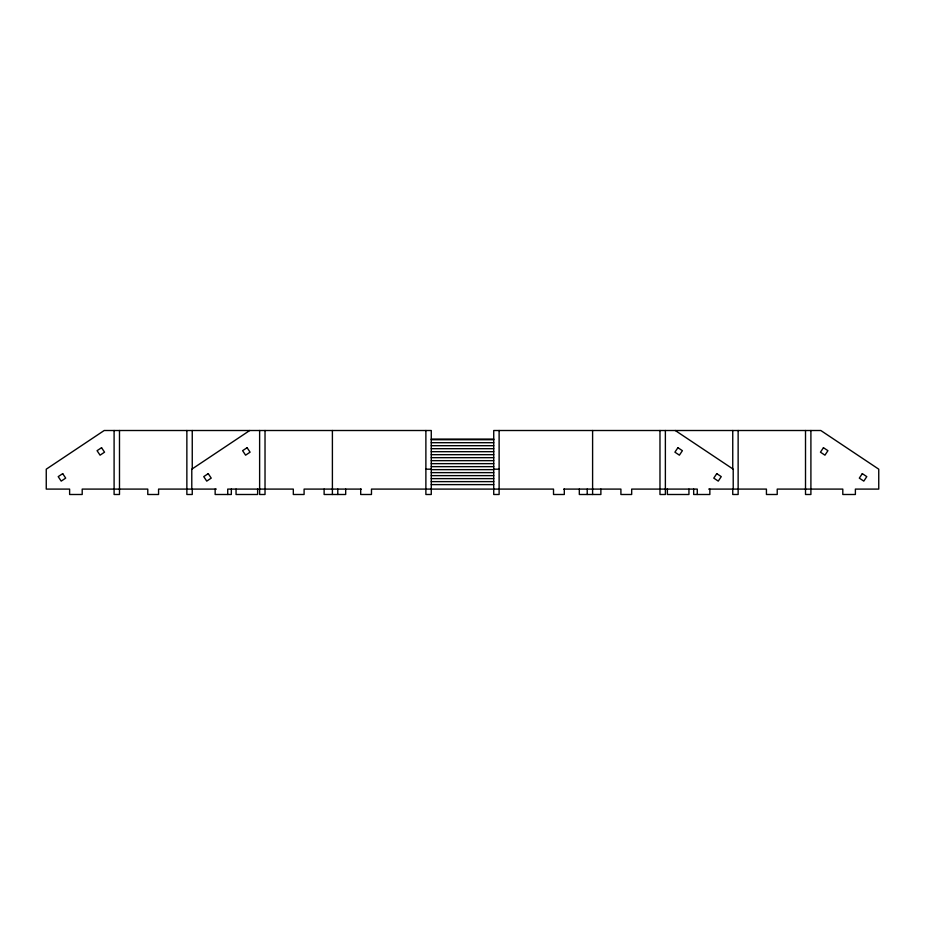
<?xml version="1.0" encoding="UTF-8"?>
<svg xmlns="http://www.w3.org/2000/svg" width="925" height="925" viewBox="0 0 925 925"><rect width="100%" height="100%" fill="white"/><g stroke="black" fill="none" stroke-linecap="round" stroke-linejoin="round"><path stroke-width="1.39" d="M249.727 430.507L191.787 469.183L191.787 489.094M431.27 439.074L493.73 439.074M431.27 439.71L493.73 439.71M431.27 442.705L493.73 442.705M431.27 445.7L493.73 445.7M431.27 448.694L493.73 448.694M431.27 451.689L493.73 451.689M431.27 454.684L493.73 454.684M431.27 457.678L493.73 457.678M431.27 460.662L493.73 460.662M431.27 463.656L493.73 463.656M431.27 466.651L493.73 466.651M425.882 469.183L431.27 469.183M493.73 469.183L499.118 469.183M431.27 469.646L493.73 469.646M431.27 472.64L493.73 472.64M431.27 475.635L493.73 475.635M431.27 478.63L493.73 478.63M431.27 481.624L493.73 481.624M431.27 484.619L493.73 484.619M113.752 489.094L82.198 489.094L82.198 494.493L69.618 494.493L69.618 489.094L46.25 489.094L46.25 469.183L104.19 430.507L431.27 430.507L431.27 494.493L425.882 494.493L425.882 430.507M114.099 489.094L147.78 489.094L147.78 494.493L158.568 494.493L158.568 489.094L216.3 489.094M361.293 489.094L304.094 489.094L304.094 494.493L293.317 494.493L293.317 489.094L227.723 489.094L227.723 494.493M563.707 489.094L620.906 489.094L620.906 494.493L631.683 494.493L631.683 489.094L697.277 489.094L697.277 494.493M708.7 489.094L766.432 489.094L766.432 494.493L777.22 494.493L777.22 489.094L810.901 489.094M811.248 489.094L842.802 489.094L842.802 494.493L855.382 494.493L855.382 489.094L878.75 489.094L878.75 469.183L820.81 430.507L493.73 430.507L493.73 494.493L499.118 494.493L499.118 430.507M675.273 430.507L733.213 469.183L733.213 489.094M810.901 430.507L810.901 494.493L805.513 494.493L805.513 430.507M738.138 430.507L738.138 494.493L732.75 494.493L732.75 489.094M732.75 430.507L732.75 469.091M709.857 489.094L709.857 494.493L693.669 494.493L693.669 489.094M688.94 489.094L688.94 494.493L667.376 494.493L667.376 489.094M665.376 430.507L665.376 494.493L659.976 494.493L659.976 430.507M600.88 489.094L600.88 494.493L579.316 494.493L579.316 489.094M592.601 430.507L592.601 494.493M587.213 489.094L587.213 494.493M564.308 489.094L564.308 494.493L553.52 494.493L553.52 489.094L371.48 489.094L371.48 494.493L360.692 494.493L360.692 489.094M345.684 489.094L345.684 494.493L324.12 494.493L324.12 489.094M337.787 489.094L337.787 494.493M332.399 430.507L332.399 494.493M265.024 430.507L265.024 494.493L259.624 494.493L259.624 430.507M257.624 489.094L257.624 494.493L236.06 494.493L236.06 489.094M231.331 489.094L231.331 494.493L215.143 494.493L215.143 489.094M192.25 430.507L192.25 469.091M192.25 489.094L192.25 494.493L186.862 494.493L186.862 430.507M119.487 430.507L119.487 494.493L114.099 494.493L114.099 430.507M677.909 447.7L674.915 452.175L679.401 455.169L682.396 450.683L677.909 447.7M716.771 473.635L713.776 478.121L718.263 481.116L721.257 476.629L716.771 473.635M823.447 447.7L820.452 452.175L824.938 455.169L827.933 450.683L823.447 447.7M862.308 473.635L859.313 478.121L863.8 481.116L866.794 476.629L862.308 473.635M62.692 473.635L58.206 476.629L61.2 481.116L65.687 478.121L62.692 473.635M101.553 447.7L97.067 450.683L100.062 455.169L104.548 452.175L101.553 447.7M208.229 473.635L203.743 476.629L206.738 481.116L211.224 478.121L208.229 473.635M247.091 447.7L242.604 450.683L245.599 455.169L250.085 452.175L247.091 447.7"/></g></svg>
